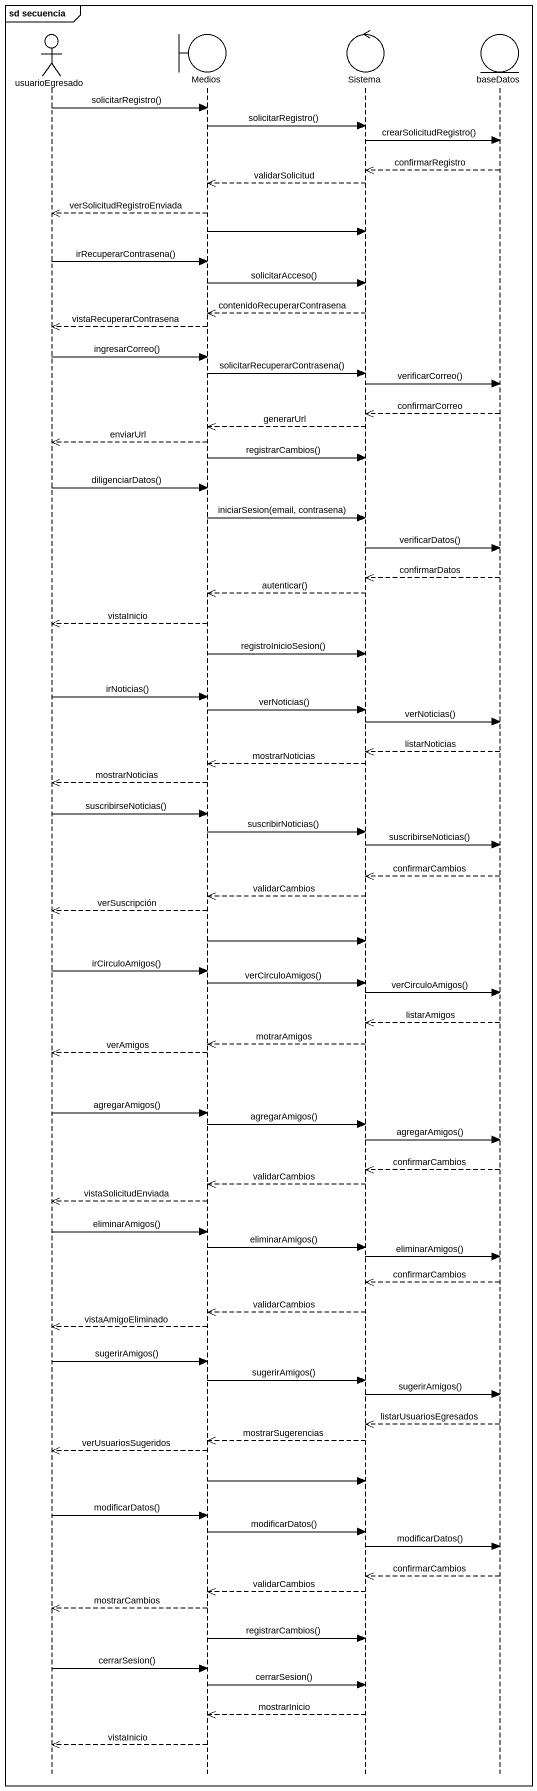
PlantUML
@startuml
mainframe sd secuencia
hide footbox
actor usuarioEgresado
boundary Medios
control Sistema
entity baseDatos

usuarioEgresado -> Medios : solicitarRegistro()
Medios -> Sistema : solicitarRegistro()
Sistema -> baseDatos : crearSolicitudRegistro()
baseDatos -->> Sistema : confirmarRegistro
Sistema -->> Medios : validarSolicitud
Medios -->> usuarioEgresado : verSolicitudRegistroEnviada
Medios -> Sistema
usuarioEgresado -> Medios : irRecuperarContrasena()
Medios -> Sistema : solicitarAcceso()
Sistema -->> Medios : contenidoRecuperarContrasena
Medios -->> usuarioEgresado : vistaRecuperarContrasena
usuarioEgresado -> Medios : ingresarCorreo()
Medios -> Sistema : solicitarRecuperarContrasena()
Sistema -> baseDatos : verificarCorreo()
baseDatos -->> Sistema : confirmarCorreo
Sistema -->> Medios : generarUrl
Medios -->> usuarioEgresado : enviarUrl
Medios -> Sistema : registrarCambios()
usuarioEgresado -> Medios : diligenciarDatos()
Medios -> Sistema : iniciarSesion(email, contrasena)
Sistema -> baseDatos : verificarDatos()
baseDatos -->> Sistema : confirmarDatos
Sistema -->> Medios : autenticar()
Medios -->> usuarioEgresado : vistaInicio
Medios -> Sistema : registroInicioSesion()
usuarioEgresado -> Medios : irNoticias()
Medios -> Sistema : verNoticias()
Sistema -> baseDatos : verNoticias()
baseDatos -->> Sistema : listarNoticias
Sistema -->> Medios : mostrarNoticias
Medios -->> usuarioEgresado : mostrarNoticias
usuarioEgresado -> Medios : suscribirseNoticias()
Medios -> Sistema : suscribirNoticias()
Sistema -> baseDatos : suscribirseNoticias()
baseDatos -->> Sistema : confirmarCambios
Sistema -->> Medios : validarCambios
Medios -->> usuarioEgresado : verSuscripción
Medios -> Sistema
usuarioEgresado -> Medios : irCirculoAmigos()
Medios -> Sistema : verCirculoAmigos()
Sistema -> baseDatos : verCirculoAmigos()
baseDatos -->> Sistema : listarAmigos
Sistema -->> Medios : motrarAmigos
Medios -->> usuarioEgresado : verAmigos
usuarioEgresado -> Medios : agregarAmigos()
Medios -> Sistema : agregarAmigos()
Sistema -> baseDatos : agregarAmigos()
baseDatos -->> Sistema : confirmarCambios
Sistema -->> Medios : validarCambios
Medios -->> usuarioEgresado : vistaSolicitudEnviada
usuarioEgresado -> Medios : eliminarAmigos()
Medios -> Sistema : eliminarAmigos()
Sistema -> baseDatos : eliminarAmigos()
baseDatos -->> Sistema : confirmarCambios
Sistema -->> Medios : validarCambios
Medios -->> usuarioEgresado : vistaAmigoEliminado
usuarioEgresado -> Medios : sugerirAmigos()
Medios -> Sistema : sugerirAmigos()
Sistema -> baseDatos : sugerirAmigos()
baseDatos -->> Sistema : listarUsuariosEgresados
Sistema -->> Medios : mostrarSugerencias
Medios -->> usuarioEgresado : verUsuariosSugeridos
Medios -> Sistema
usuarioEgresado -> Medios : modificarDatos()
Medios -> Sistema : modificarDatos()
Sistema -> baseDatos : modificarDatos()
baseDatos -->> Sistema : confirmarCambios
Sistema -->> Medios : validarCambios
Medios -->> usuarioEgresado : mostrarCambios
Medios -> Sistema : registrarCambios()
usuarioEgresado -> Medios : cerrarSesion()
Medios -> Sistema : cerrarSesion()
Sistema -->> Medios : mostrarInicio
Medios -->> usuarioEgresado : vistaInicio
@enduml
